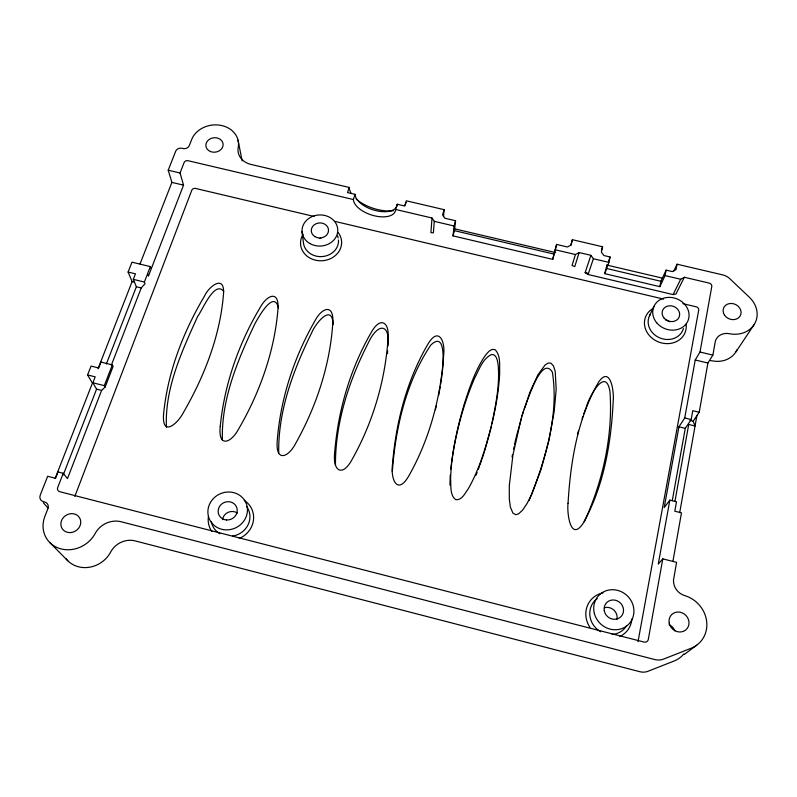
<?xml version="1.0" encoding="UTF-8"?>
<svg xmlns="http://www.w3.org/2000/svg" width="797" height="797" viewBox="0 0 797 797"><rect width="100%" height="100%" fill="white"/><g stroke="black" fill="none" stroke-linecap="round" stroke-linejoin="round"><path stroke-width="1.2" d="M392.333 471.485C395.561 427.61 406.062 382.002 430.769 345.101C447.217 329.181 442.813 368.344 441.996 374.779M387.95 346.077C390.311 323.662 378.246 322.586 369.021 341.465C349.355 379.541 335.158 422.34 335.457 465.508M450.255 475.181L449.916 485.104M431.994 217.999L430.918 232.664L433.389 232.844L434.285 221.347L431.994 217.999L395.621 209.462A21.937 11.088 18.2 0 1 374.65 215.857A21.937 11.088 18.2 0 1 353.38 199.539L188.052 160.715A3.118 2.62 -9.1 0 0 184.117 162.558L180.052 172.999L183.539 185.143L148.461 276.051L147.654 273.949M387.452 353.639L387.681 350.999M443.471 216.674L444.108 209.661L406.311 200.804L404.756 206.015L397.205 204.241A21.898 11.168 18.3 0 1 376.244 210.717A21.898 11.168 18.3 0 1 355.044 194.348L347.532 192.595L349.206 187.434L250.985 164.431A18.51 15.571 -5.5 0 1 238.223 147.405A24.119 20.164 -7.4 0 0 220.201 125.239A24.119 20.164 -7.4 0 0 191.639 139.605L189.297 145.612A4.961 4.134 -8.8 0 1 183.041 148.521L181.985 148.272A4.981 4.154 -9.1 0 0 175.709 151.201L168.217 170.209L171.903 182.393L140.043 263.946M674.959 501.293L688.728 424.472L695.044 426.006L693.181 421.195L699.218 412.258L707.905 363.033L712.887 355.103L715.158 342.172A13.31 11.507 25 0 1 729.394 333.714A25.604 21.927 23.5 0 0 754.849 323.413A25.604 21.927 23.5 0 0 749.3 297.161L729.673 278.591A12.981 11.078 22 0 0 722.799 274.915L677.061 264.205L676.015 269.625L672.359 271.608L666.113 270.143L665.037 275.583L659.866 286.661L604.793 273.67L608.918 262.392L610.103 256.993L603.897 255.538L601.396 252.131L602.592 246.771L572.376 239.698L571.12 245.028L567.414 246.98L556.625 244.44L552.719 259.374L453.005 235.882L454.081 225.999L455.555 220.729L444.905 218.229L442.614 214.891L444.108 209.661M453.005 235.882L454.459 230.662L455.555 220.729M450.783 469.104L451.401 463.734M441.877 375.776L440.661 384.214M451.54 462.649C455.725 433.568 463.087 404.766 474.793 377.778C479.216 369.569 482.564 358.72 491.57 354.476C496.641 353.978 497.507 360.981 498.115 364.608C499.988 384.453 495.854 404.308 491.898 423.645M440.303 386.406L438.619 395.471M672.907 561.427L681.475 512.869L674.8 511.206L676.494 501.781L669.849 500.127L664.2 507.609L678.944 426.823L684.723 417.977L695.223 359.995L700.005 352.025L711.781 286.561A3.238 2.77 21.5 0 0 709.131 283.084L684.354 277.266L680.698 279.259L673.106 294.571L588.066 274.497L585.147 272.614L590.906 255.319L579.14 252.559L575.424 254.522L555.34 249.8M679.711 512.67L696.927 415.396M662.795 558.866L648.29 639.493A3.736 3.457 46.7 0 1 644.125 642.083L59.715 491.689A3.616 3.208 -30.1 0 1 57.673 487.634L63.252 473.288L58.012 471.944L55.531 478.3L47.661 476.277L40.229 495.166A5.818 5.151 -31 0 0 43.476 501.692L44.662 502A5.848 5.181 -31.8 0 1 47.93 508.556L44.881 516.376A28.562 25.544 -32.5 0 0 59.187 548.346A28.562 25.544 -32.5 0 0 95.162 533.492A21.967 19.955 -33.1 0 1 121.174 521.756L654.855 659.567A15.013 13.838 47.4 0 0 663.502 659.109L691.148 648.24A29.041 26.57 44.8 0 0 706.65 621.291A29.041 26.57 44.8 0 0 684.733 595.608A14.635 13.33 40.9 0 1 673.664 582.946L673.465 580.196L676.593 562.343L662.795 558.866L658.272 564.067L669.849 500.127M672.26 500.646L685.281 428.368L691.188 419.551L692.772 410.694L699.218 412.258M638.018 641.665L698.7 310.172A3.108 2.69 21.9 0 0 696.17 306.805L682.87 303.657M512.053 457.03L512.501 454.589M659.866 286.661L660.932 281.291L666.113 270.143M513.597 448.99L514.035 446.878M604.793 273.67L605.73 269.416M514.463 444.766L515.908 438.43M435.411 409.718L436.258 406.121M552.719 259.374L556.625 244.44M516.147 437.374L523.33 411.312M491.241 426.455C485.642 447.824 479.306 469.383 468.327 488.7C465.269 492.795 461.941 500.556 455.745 499.659C449.697 495.236 451.172 485.961 450.594 479.386C451.261 453.852 457.079 428.726 464.173 404.298C469.533 387.681 475.042 370.675 484.885 356.08C487.226 353.191 490.882 347.671 495.266 349.823C500.964 355.861 499.36 365.444 499.689 373.066C498.374 399.745 491.978 425.927 484.456 451.461M521.268 418.325L512.899 455.217L509.313 485.652L509.303 498.982L510.349 507.002L512.929 513.158L515.888 514.713L518.578 513.866L522.633 510.09L527.096 503.435L531.758 494.22L540.974 469.722L548.834 440.661L554.164 411.591L556.176 389.554L555.23 371.452L553.507 365.992L551.016 363.203L548.286 363.024L545.118 364.956L537.836 374.949L529.935 392.154L521.945 415.934M577.456 434.564L578.413 431.047M570.712 245.317L572.376 239.698M395.621 209.462L397.205 204.241M575.424 254.522L572.037 265.531L574.767 266.577L579.14 252.559M353.38 199.539L355.044 194.348M482.215 458.385L484.098 452.646M582.109 418.843L582.806 416.741M524.077 409.25C526.588 404.318 541.203 354.047 552.351 372.099C559.265 415.586 545.118 460.457 529.088 500.636M588.066 274.497L593.396 258.746L590.906 255.319M481.836 459.54L479.894 465.059M601.406 250.198L602.592 246.771M583.862 413.683L585.994 407.885M607.204 264.943L605.959 268.35L660.932 281.291M608.45 261.536L610.103 256.993M478.32 469.323L479.505 466.145M74.818 496.441L191.798 190.234A2.999 2.54 -9.4 0 1 195.574 188.441L314.078 216.455M101.608 390.4L105.124 387.073L113.114 366.371L112.347 364.896L100.97 362.077L98.669 367.965L91.077 366.072L87.58 374.939L95.192 376.842L92.87 382.789L96.576 389.145L101.608 390.4L67.466 478.638L63.252 473.288M111.321 365.265L141.238 287.946L136.377 286.761L133.298 279.358L135.46 273.839L128.108 272.056L131.993 262.173L150.334 266.606L150.982 268.3M105.124 387.073L104.327 385.648L112.347 364.896M141.238 287.946L145.034 283.712L144.367 282.048L150.334 266.606M63.202 475.002L96.576 389.145M106.34 364.03L136.377 286.761M55.123 478.499L92.402 383.168L87.58 374.939M98.061 368.692L132.113 281.61L128.108 272.056M586.353 406.978C588.465 398.082 605.74 365.205 609.974 391.775C613.082 436.188 602.731 481.687 584.201 521.975M475.909 475.381L477.114 472.402M649.416 315.991L653.988 306.307M673.863 270.9L677.061 264.205M684.354 277.266L675.966 294.043L673.106 294.571M735.87 351.935L754.241 324.449M684.234 654.506L696.727 645.172M434.285 221.347L454.081 225.999M593.396 258.746L608.918 262.392M665.037 275.583L680.698 279.259M453.443 228.57L555.688 252.609M606.726 265.032L662.347 278.113M454.459 230.662L553.985 254.084M168.217 170.209L180.052 172.999M585.147 272.614L587.578 273.182M171.903 182.393L183.539 185.143M334.63 221.317L663.522 299.084M700.005 352.025L712.887 355.103M695.223 359.995L707.905 363.033M133.298 279.358L144.367 282.048M132.113 281.61L134.534 282.198M684.723 417.977L691.188 419.551M690.023 420.427L693.181 421.195M678.944 426.823L685.281 428.368M92.87 382.789L104.327 385.648M49.832 542.588L67.805 560.769M43.357 502.817L48.059 508.038M223.758 291.463C214.542 279.468 201.83 311.537 197.795 316.15C182.055 350.879 164.521 388.408 166.463 427.351M238.054 140.192L242.119 160.864M278.522 308.17C273.929 288.414 257.68 318.78 254.731 324.09C237.655 360.184 221.108 399.566 222.393 440.163M302.043 231.608L303.388 242.358A17.584 15.372 -3.3 0 0 322.028 256.584A17.584 15.372 -3.3 0 0 338.486 239.987M278.721 452.875C277.984 410.873 293.426 369.728 311.806 332.518C314.954 324.2 332.269 302.212 333.126 324.548M683.856 653.909A27.447 25.245 46.3 0 1 674.222 660.962L648.041 671.273A14.187 13.131 49.1 0 1 639.871 671.712L135.191 540.904A20.782 18.989 -34.5 0 0 110.634 552.092A27.018 24.338 -33.7 0 1 65.862 558.558M737.056 349.734A24.328 21.081 24.2 0 1 712.189 360.842A12.632 11.048 25.7 0 0 710.316 360.603M604.614 607.693A9.753 9.126 44.1 0 1 616.998 619.149M319.358 238.552A8.428 7.382 -3.3 0 1 320.802 238.333M222.483 519.624A9.415 8.827 -25.6 0 1 237.376 513.039M665.435 319.786A8.707 7.611 21.3 0 1 669.45 321.779M626.601 625.755A20.363 19.038 43.8 0 1 612.096 634.432M600.669 631.752A20.363 19.038 43.8 0 1 597.202 598.607M337.52 235.902A17.584 15.372 -3.3 0 1 338.157 237.914M246.721 506.613A19.656 18.401 -25.4 0 1 232.505 536.092M219.793 533.721A19.656 18.401 -25.4 0 1 211.335 521.646M683.408 328.503A18.162 15.85 21.2 0 1 659.478 337.779A18.162 15.85 21.2 0 1 650.472 314.098M669.091 624.738A9.963 9.156 46 0 1 674.83 630.875M631.901 619.01A23.81 22.266 43.9 0 1 619.946 636.444M589.949 627.378A23.81 22.266 43.9 0 1 603 592.928M338.157 232.545A20.573 17.992 -3.3 0 1 335.059 255.807A20.573 17.992 -3.3 0 1 308.369 257.112A20.573 17.992 -3.3 0 1 303.139 234.248M244.201 500.347A22.983 21.529 -25.5 0 1 253.456 520.232A22.983 21.529 -25.5 0 1 239.309 538.473M211.813 531.4A22.983 21.529 -25.5 0 1 208.445 516.386M686.087 324.09A21.24 18.54 21.2 0 1 671.144 343.298A21.24 18.54 21.2 0 1 646.407 331.144A21.24 18.54 21.2 0 1 653.61 308.15M406.091 202.468A29.658 15.253 18.3 0 1 404.657 205.447M393.549 210.687A29.658 15.253 18.3 0 1 356.04 198.901M350.929 192.844A29.658 15.253 18.3 0 1 349.206 187.434M163.544 414.43C161.911 437.643 177.811 423.586 183.449 412.477C204.261 376.483 220.062 336.175 223.459 294.501C225.302 273.839 208.953 285.974 204.411 296.255C183.071 332.15 167.529 372.677 163.544 414.43M568.042 503.296C566.846 511.664 570.074 542.518 582.996 523.569C603.867 486.479 611.279 442.783 613.202 400.682C614.218 392.692 610.701 364.867 598.677 381.982C577.556 418.405 570.503 461.732 568.042 503.296M334.66 452.845C332.638 471.057 342.391 477.533 352.045 459.54C372.777 422.729 385.29 380.737 388.039 338.576C389.653 321.749 380.229 316.16 371.302 332.359C350.152 368.872 337.968 410.853 334.66 452.845M332.787 323.014C330.097 365.046 316.319 406.44 295.826 443.112C288.275 457.986 275.393 462.27 277.236 440.781C280.494 398.789 293.973 357.295 314.945 320.822C321.978 307.363 334.172 303.348 332.787 323.014M220.231 426.485C218.009 448.093 231.11 443.242 238.741 428.806C259.802 392.572 274.407 351.577 277.924 309.694C279.647 289.909 267.254 294.452 260.161 307.522C238.622 343.547 224.316 384.652 220.231 426.485M392.463 464.83C390.57 479.186 397.394 495.734 408.771 475.958C429.732 439.097 440.92 396.587 443.69 354.396C445.264 340.977 438.45 326.312 427.949 344.115C406.619 380.548 395.79 422.928 392.463 464.83M604.236 610.562A10.012 9.355 43.1 0 0 619.986 617.516A10.012 9.355 43.1 0 0 617.237 600.838A10.012 9.355 43.1 0 0 604.236 610.562M314.835 236.589A8.637 7.512 -3.2 0 0 328.484 231.09A8.637 7.512 -3.2 0 0 316.379 223.618A8.637 7.512 -3.2 0 0 314.835 236.589M226.418 519.963A9.664 9.036 -24.8 0 0 236.52 506.922A9.664 9.036 -24.8 0 0 220.102 505.647A9.664 9.036 -24.8 0 0 226.418 519.963M664.21 318.242A8.916 7.751 21 0 0 679.164 317.027A8.916 7.751 21 0 0 669.291 305.809A8.916 7.751 21 0 0 664.21 318.242M594.333 613.361A20.752 19.377 43.2 0 0 627.877 624.987A20.752 19.377 43.2 0 0 619.249 590.866A20.752 19.377 43.2 0 0 594.333 613.361M309.894 243.543A17.883 15.571 -3.2 0 0 337.729 231.339A17.883 15.571 -3.2 0 0 312.055 216.605A17.883 15.571 -3.2 0 0 309.894 243.543M223.499 529.636A20.025 18.71 -24.8 0 0 246.512 504.212A20.025 18.71 -24.8 0 0 212.998 498.962A20.025 18.71 -24.8 0 0 223.499 529.636M656.738 322.825A18.48 16.06 21 0 0 687.851 321.071A18.48 16.06 21 0 0 668.075 297.401A18.48 16.06 21 0 0 656.738 322.825M70.734 532.575A10.251 9.175 -32.4 0 0 79.461 517.622A10.251 9.175 -32.4 0 0 62.216 519.166A10.251 9.175 -32.4 0 0 70.734 532.575M669.191 622.965A10.421 9.534 44.8 0 0 685.52 630.138A10.421 9.534 44.8 0 0 682.332 612.913A10.421 9.534 44.8 0 0 669.191 622.965M724.433 314.984A9.195 7.87 23.5 0 0 740.005 316.19A9.195 7.87 23.5 0 0 731.845 303.488A9.195 7.87 23.5 0 0 724.433 314.984M210.468 151.54A8.657 7.243 -7.4 0 0 223.12 144.347A8.657 7.243 -7.4 0 0 209.89 139.007A8.657 7.243 -7.4 0 0 210.468 151.54"/></g></svg>
